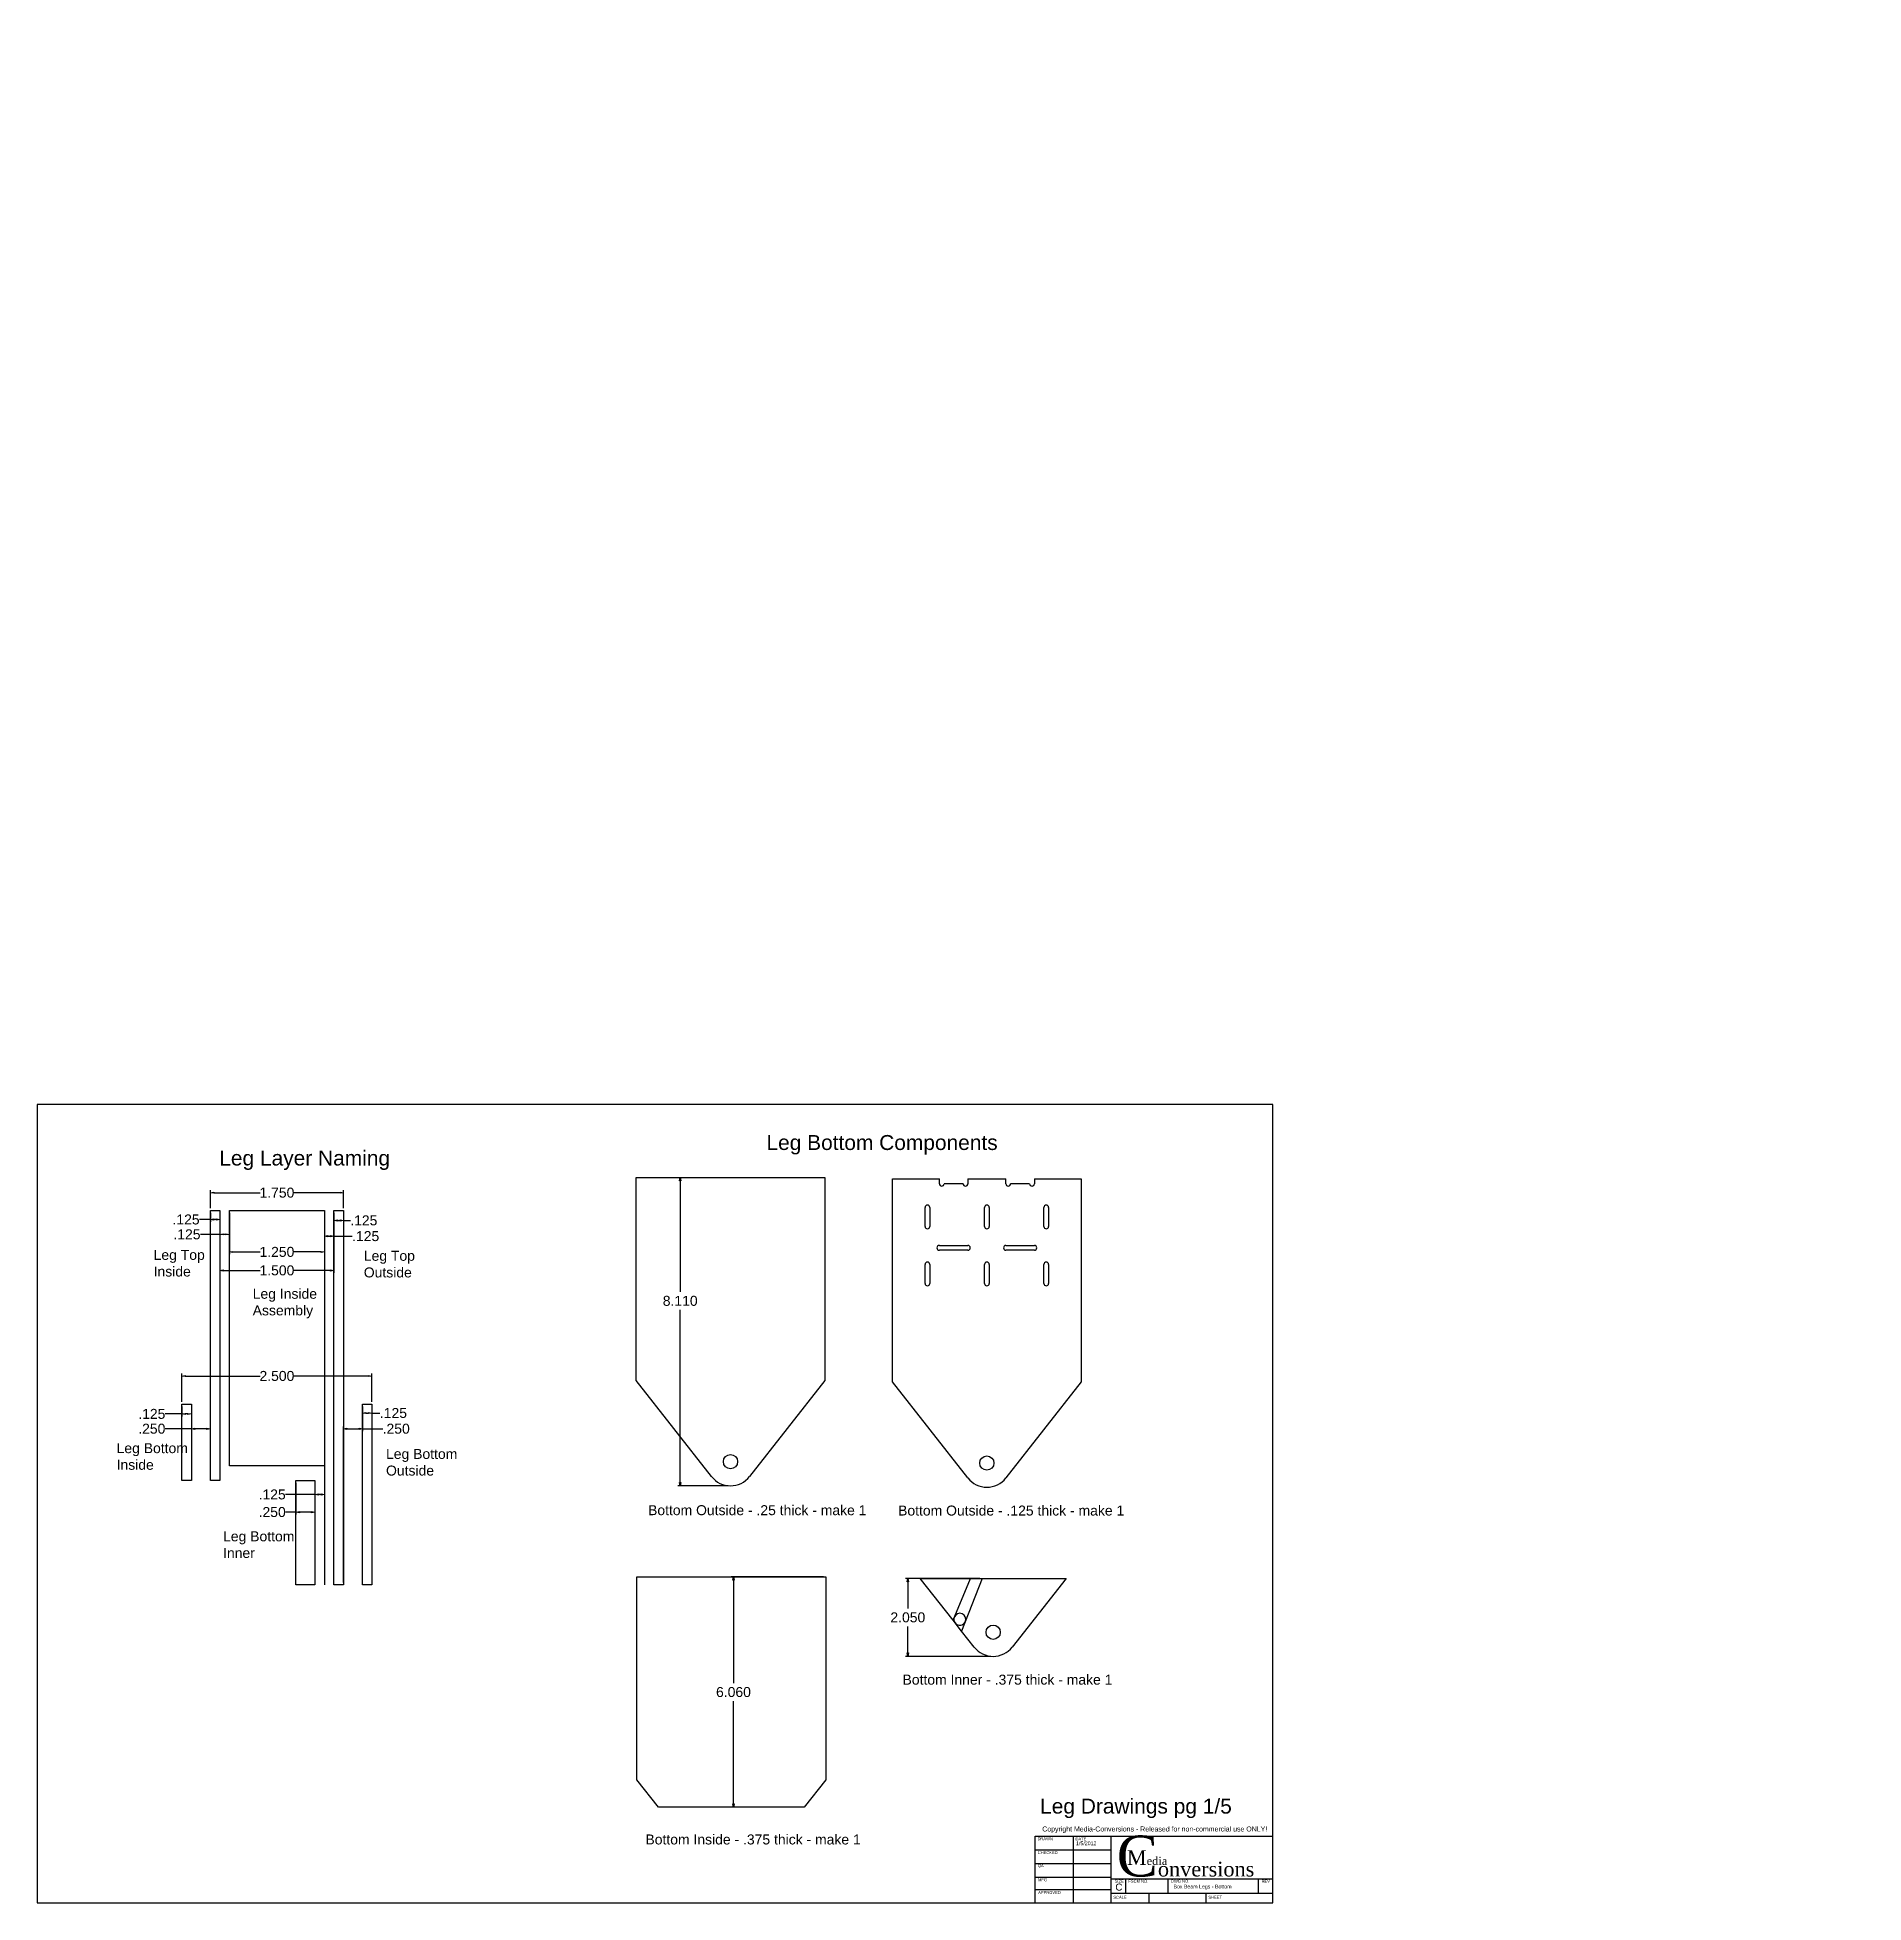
# Model space of a CAD drawing. Extents: x 0 to 48, y 0 to 49.1.
import ezdxf

# ---------------------------------------------------------------- set-up
doc = ezdxf.new("R2010")
doc.units = 0
doc.header["$MEASUREMENT"] = 0
for name, color, linetype in [('CONTINUOUS', 7, 'CONTINUOUS'), ('DIMENSIONS', 7, 'CONTINUOUS'), ('VISIBLE', 7, 'CONTINUOUS')]:
    doc.layers.add(name, color=color, linetype=linetype)
doc.dimstyles.get("Standard").update_dxf_attribs({"dimtxt": 0.18, "dimasz": 0.18, "dimexe": 0.18, "dimexo": 0.0625, "dimgap": 0.09, "dimtad": 0, "dimtih": 1, "dimtoh": 1, "dimdec": 4, "dimzin": 0, "dimtxsty": 'STANDARD', "dimcen": 0.09, "dimazin": 3, "dimtfac": 1, "dimtdec": 4, "dimtofl": 0, "dimtmove": 0, "dimatfit": 3, "dimtolj": 1, "dimtzin": 0})

# ---------------------------------------------------------------- blocks, each defined once
blk = doc.blocks.new('D1')
at = {"layer": 'DIMENSIONS'}
for p, q in [((24.795, 8.53), (22.837, 8.53)), ((22.899, 8.44), (22.899, 7.741)), ((22.899, 6.57), (22.899, 7.269)), ((25.082, 6.48), (22.837, 6.48))]:
    blk.add_line(p, q, dxfattribs=at)
for points in [[(22.899, 8.53), (22.914, 8.44), (22.884, 8.44), (22.899, 8.53)], [(22.899, 6.48), (22.884, 6.57), (22.914, 6.57), (22.899, 6.48)]]:
    blk.add_lwpolyline(points, dxfattribs=at)
at = {"layer": 'DIMENSIONS', "insert": (22.899, 7.505), "char_height": 0.26242, "attachment_point": 5}
for s in ['{\\fArial|b0|i0|c0|p0;2.050}{\\fMicrosoft Sans Serif|b0|i0|c0|p0;\\H0.3541667x;}', '{\\fArial|b0|i0|c0|p0;}', '{\\fArial|b0|i0|c0|p0;}']:
    blk.add_mtext(s, dxfattribs=at)
blk = doc.blocks.new('D2')
at = {"layer": 'DIMENSIONS'}
for p, q in [((20.678, 8.57), (18.25, 8.57)), ((18.313, 8.48), (18.313, 5.776)), ((18.313, 2.6), (18.313, 5.304)), ((20.111, 2.51), (18.25, 2.51))]:
    blk.add_line(p, q, dxfattribs=at)
for points in [[(18.313, 8.57), (18.328, 8.48), (18.298, 8.48), (18.313, 8.57)], [(18.313, 2.51), (18.298, 2.6), (18.328, 2.6), (18.313, 2.51)]]:
    blk.add_lwpolyline(points, dxfattribs=at)
at = {"layer": 'DIMENSIONS', "insert": (18.313, 5.54), "char_height": 0.26242, "attachment_point": 5}
for s in ['{\\fArial|b0|i0|c0|p0;6.060}{\\fMicrosoft Sans Serif|b0|i0|c0|p0;\\H0.3541667x;}', '{\\fArial|b0|i0|c0|p0;}', '{\\fArial|b0|i0|c0|p0;}']:
    blk.add_mtext(s, dxfattribs=at)
blk = doc.blocks.new('D3')
at = {"layer": 'DIMENSIONS'}
for p, q in [((15.813, 19.077), (16.974, 19.077)), ((16.912, 18.987), (16.912, 16.067)), ((16.912, 11.057), (16.912, 15.595)), ((18.173, 10.967), (16.849, 10.967))]:
    blk.add_line(p, q, dxfattribs=at)
for points in [[(16.912, 19.077), (16.927, 18.987), (16.897, 18.987), (16.912, 19.077)], [(16.912, 10.967), (16.897, 11.057), (16.927, 11.057), (16.912, 10.967)]]:
    blk.add_lwpolyline(points, dxfattribs=at)
at = {"layer": 'DIMENSIONS', "insert": (16.912, 15.831), "char_height": 0.26242, "attachment_point": 5}
for s in ['{\\fArial|b0|i0|c0|p0;8.110}{\\fMicrosoft Sans Serif|b0|i0|c0|p0;\\H0.3541667x;}', '{\\fArial|b0|i0|c0|p0;}', '{\\fArial|b0|i0|c0|p0;}']:
    blk.add_mtext(s, dxfattribs=at)
blk = doc.blocks.new('D4')
at = {"layer": 'DIMENSIONS'}
for p, q in [((5.053, 18.144), (5.053, 17.056)), ((7.553, 18.144), (7.553, 17.056)), ((5.143, 17.119), (5.866, 17.119)), ((7.463, 17.119), (6.741, 17.119))]:
    blk.add_line(p, q, dxfattribs=at)
for points in [[(5.053, 17.119), (5.143, 17.134), (5.143, 17.104), (5.053, 17.119)], [(7.553, 17.119), (7.463, 17.104), (7.463, 17.134), (7.553, 17.119)]]:
    blk.add_lwpolyline(points, dxfattribs=at)
at = {"layer": 'DIMENSIONS', "insert": (6.303, 17.119), "char_height": 0.26242, "attachment_point": 5}
for s in ['{\\fArial|b0|i0|c0|p0;1.250}{\\fMicrosoft Sans Serif|b0|i0|c0|p0;\\H0.3541667x;}', '{\\fArial|b0|i0|c0|p0;}', '{\\fArial|b0|i0|c0|p0;}']:
    blk.add_mtext(s, dxfattribs=at)
blk = doc.blocks.new('D5')
at = {"layer": 'DIMENSIONS'}
for p, q in [((4.803, 18.144), (4.803, 16.569)), ((7.803, 18.144), (7.803, 16.569)), ((4.893, 16.632), (5.866, 16.632)), ((7.713, 16.632), (6.741, 16.632))]:
    blk.add_line(p, q, dxfattribs=at)
for points in [[(4.803, 16.632), (4.893, 16.647), (4.893, 16.617), (4.803, 16.632)], [(7.803, 16.632), (7.713, 16.617), (7.713, 16.647), (7.803, 16.632)]]:
    blk.add_lwpolyline(points, dxfattribs=at)
at = {"layer": 'DIMENSIONS', "insert": (6.303, 16.632), "char_height": 0.26242, "attachment_point": 5}
for s in ['{\\fArial|b0|i0|c0|p0;1.500}{\\fMicrosoft Sans Serif|b0|i0|c0|p0;\\H0.3541667x;}', '{\\fArial|b0|i0|c0|p0;}', '{\\fArial|b0|i0|c0|p0;}']:
    blk.add_mtext(s, dxfattribs=at)
blk = doc.blocks.new('D6')
at = {"layer": 'DIMENSIONS'}
for p, q in [((4.553, 18.269), (4.553, 18.74)), ((4.643, 18.677), (5.866, 18.677)), ((7.963, 18.677), (6.741, 18.677)), ((8.053, 18.269), (8.053, 18.74))]:
    blk.add_line(p, q, dxfattribs=at)
for points in [[(4.553, 18.677), (4.643, 18.692), (4.643, 18.662), (4.553, 18.677)], [(8.053, 18.677), (7.963, 18.662), (7.963, 18.692), (8.053, 18.677)]]:
    blk.add_lwpolyline(points, dxfattribs=at)
at = {"layer": 'DIMENSIONS', "insert": (6.303, 18.677), "char_height": 0.26242, "attachment_point": 5}
for s in ['{\\fArial|b0|i0|c0|p0;1.750}{\\fMicrosoft Sans Serif|b0|i0|c0|p0;\\H0.3541667x;}', '{\\fArial|b0|i0|c0|p0;}', '{\\fArial|b0|i0|c0|p0;}']:
    blk.add_mtext(s, dxfattribs=at)
blk = doc.blocks.new('D7')
at = {"layer": 'DIMENSIONS'}
for p, q in [((4.267, 17.971), (4.267, 17.971)), ((4.553, 17.971), (4.267, 17.971)), ((4.553, 18.144), (4.553, 17.909)), ((4.713, 17.971), (4.643, 17.971)), ((4.803, 18.144), (4.803, 17.909))]:
    blk.add_line(p, q, dxfattribs=at)
for points in [[(4.553, 17.971), (4.643, 17.986), (4.643, 17.956), (4.553, 17.971)], [(4.803, 17.971), (4.713, 17.956), (4.713, 17.986), (4.803, 17.971)]]:
    blk.add_lwpolyline(points, dxfattribs=at)
at = {"layer": 'DIMENSIONS', "insert": (3.913, 17.971), "char_height": 0.26242, "attachment_point": 5}
for s in ['{\\fArial|b0|i0|c0|p0;.125}{\\fMicrosoft Sans Serif|b0|i0|c0|p0;\\H0.3541667x;}', '{\\fArial|b0|i0|c0|p0;}', '{\\fArial|b0|i0|c0|p0;}']:
    blk.add_mtext(s, dxfattribs=at)
blk = doc.blocks.new('D8')
at = {"layer": 'DIMENSIONS'}
for p, q in [((7.803, 18.144), (7.803, 17.884)), ((7.893, 17.947), (7.963, 17.947)), ((8.053, 18.144), (8.053, 17.884)), ((8.053, 17.947), (8.235, 17.947)), ((8.235, 17.947), (8.235, 17.947))]:
    blk.add_line(p, q, dxfattribs=at)
for points in [[(7.803, 17.947), (7.893, 17.962), (7.893, 17.932), (7.803, 17.947)], [(8.053, 17.947), (7.963, 17.932), (7.963, 17.962), (8.053, 17.947)]]:
    blk.add_lwpolyline(points, dxfattribs=at)
at = {"layer": 'DIMENSIONS', "insert": (8.589, 17.947), "char_height": 0.26242, "attachment_point": 5}
for s in ['{\\fArial|b0|i0|c0|p0;.125}{\\fMicrosoft Sans Serif|b0|i0|c0|p0;\\H0.3541667x;}', '{\\fArial|b0|i0|c0|p0;}', '{\\fArial|b0|i0|c0|p0;}']:
    blk.add_mtext(s, dxfattribs=at)
blk = doc.blocks.new('D9')
at = {"layer": 'DIMENSIONS'}
for p, q in [((7.553, 18.144), (7.553, 17.47)), ((7.803, 18.144), (7.803, 17.47)), ((7.643, 17.533), (7.713, 17.533)), ((7.803, 17.533), (8.283, 17.533)), ((8.283, 17.533), (8.283, 17.533))]:
    blk.add_line(p, q, dxfattribs=at)
for points in [[(7.553, 17.533), (7.643, 17.548), (7.643, 17.518), (7.553, 17.533)], [(7.803, 17.533), (7.713, 17.518), (7.713, 17.548), (7.803, 17.533)]]:
    blk.add_lwpolyline(points, dxfattribs=at)
at = {"layer": 'DIMENSIONS', "insert": (8.638, 17.533), "char_height": 0.26242, "attachment_point": 5}
for s in ['{\\fArial|b0|i0|c0|p0;.125}{\\fMicrosoft Sans Serif|b0|i0|c0|p0;\\H0.3541667x;}', '{\\fArial|b0|i0|c0|p0;}', '{\\fArial|b0|i0|c0|p0;}']:
    blk.add_mtext(s, dxfattribs=at)
blk = doc.blocks.new('D10')
at = {"layer": 'DIMENSIONS'}
for p, q in [((4.803, 18.144), (4.803, 17.519)), ((5.053, 18.144), (5.053, 17.519)), ((4.291, 17.581), (4.291, 17.581)), ((4.803, 17.581), (4.291, 17.581)), ((4.963, 17.581), (4.893, 17.581))]:
    blk.add_line(p, q, dxfattribs=at)
for points in [[(4.803, 17.581), (4.893, 17.596), (4.893, 17.566), (4.803, 17.581)], [(5.053, 17.581), (4.963, 17.566), (4.963, 17.596), (5.053, 17.581)]]:
    blk.add_lwpolyline(points, dxfattribs=at)
at = {"layer": 'DIMENSIONS', "insert": (3.937, 17.581), "char_height": 0.26242, "attachment_point": 5}
for s in ['{\\fArial|b0|i0|c0|p0;.125}{\\fMicrosoft Sans Serif|b0|i0|c0|p0;\\H0.3541667x;}', '{\\fArial|b0|i0|c0|p0;}', '{\\fArial|b0|i0|c0|p0;}']:
    blk.add_mtext(s, dxfattribs=at)
blk = doc.blocks.new('D11')
at = {"layer": 'DIMENSIONS'}
for p, q in [((3.803, 13.18), (3.803, 13.918)), ((3.893, 13.855), (5.866, 13.855)), ((8.713, 13.855), (6.741, 13.855)), ((8.803, 13.18), (8.803, 13.918))]:
    blk.add_line(p, q, dxfattribs=at)
for points in [[(3.803, 13.855), (3.893, 13.87), (3.893, 13.84), (3.803, 13.855)], [(8.803, 13.855), (8.713, 13.84), (8.713, 13.87), (8.803, 13.855)]]:
    blk.add_lwpolyline(points, dxfattribs=at)
at = {"layer": 'DIMENSIONS', "insert": (6.303, 13.855), "char_height": 0.26242, "attachment_point": 5}
for s in ['{\\fArial|b0|i0|c0|p0;2.500}{\\fMicrosoft Sans Serif|b0|i0|c0|p0;\\H0.3541667x;}', '{\\fArial|b0|i0|c0|p0;}', '{\\fArial|b0|i0|c0|p0;}']:
    blk.add_mtext(s, dxfattribs=at)
blk = doc.blocks.new('D12')
at = {"layer": 'DIMENSIONS'}
for p, q in [((3.366, 12.857), (3.366, 12.857)), ((3.803, 12.857), (3.366, 12.857)), ((3.803, 13.055), (3.803, 12.794)), ((3.963, 12.857), (3.893, 12.857)), ((4.053, 13.055), (4.053, 12.794))]:
    blk.add_line(p, q, dxfattribs=at)
for points in [[(3.803, 12.857), (3.893, 12.872), (3.893, 12.842), (3.803, 12.857)], [(4.053, 12.857), (3.963, 12.842), (3.963, 12.872), (4.053, 12.857)]]:
    blk.add_lwpolyline(points, dxfattribs=at)
at = {"layer": 'DIMENSIONS', "insert": (3.012, 12.857), "char_height": 0.26242, "attachment_point": 5}
for s in ['{\\fArial|b0|i0|c0|p0;.125}{\\fMicrosoft Sans Serif|b0|i0|c0|p0;\\H0.3541667x;}', '{\\fArial|b0|i0|c0|p0;}', '{\\fArial|b0|i0|c0|p0;}']:
    blk.add_mtext(s, dxfattribs=at)
blk = doc.blocks.new('D13')
at = {"layer": 'DIMENSIONS'}
for p, q in [((8.553, 13.055), (8.553, 12.818)), ((8.643, 12.881), (8.713, 12.881)), ((8.803, 13.055), (8.803, 12.818)), ((8.803, 12.881), (9.014, 12.881)), ((9.014, 12.881), (9.014, 12.881))]:
    blk.add_line(p, q, dxfattribs=at)
for points in [[(8.553, 12.881), (8.643, 12.896), (8.643, 12.866), (8.553, 12.881)], [(8.803, 12.881), (8.713, 12.866), (8.713, 12.896), (8.803, 12.881)]]:
    blk.add_lwpolyline(points, dxfattribs=at)
at = {"layer": 'DIMENSIONS', "insert": (9.368, 12.881), "char_height": 0.26242, "attachment_point": 5}
for s in ['{\\fArial|b0|i0|c0|p0;.125}{\\fMicrosoft Sans Serif|b0|i0|c0|p0;\\H0.3541667x;}', '{\\fArial|b0|i0|c0|p0;}', '{\\fArial|b0|i0|c0|p0;}']:
    blk.add_mtext(s, dxfattribs=at)
blk = doc.blocks.new('D14')
at = {"layer": 'DIMENSIONS'}
for p, q in [((8.553, 13.055), (8.553, 12.404)), ((8.053, 8.424), (8.053, 12.529)), ((8.143, 12.467), (8.463, 12.467)), ((8.553, 12.467), (9.087, 12.467)), ((9.087, 12.467), (9.087, 12.467))]:
    blk.add_line(p, q, dxfattribs=at)
for points in [[(8.053, 12.467), (8.143, 12.482), (8.143, 12.452), (8.053, 12.467)], [(8.553, 12.467), (8.463, 12.452), (8.463, 12.482), (8.553, 12.467)]]:
    blk.add_lwpolyline(points, dxfattribs=at)
at = {"layer": 'DIMENSIONS', "insert": (9.441, 12.467), "char_height": 0.26242, "attachment_point": 5}
for s in ['{\\fArial|b0|i0|c0|p0;.250}{\\fMicrosoft Sans Serif|b0|i0|c0|p0;\\H0.3541667x;}', '{\\fArial|b0|i0|c0|p0;}', '{\\fArial|b0|i0|c0|p0;}']:
    blk.add_mtext(s, dxfattribs=at)
blk = doc.blocks.new('D15')
at = {"layer": 'DIMENSIONS'}
for p, q in [((4.053, 13.055), (4.053, 12.404)), ((3.366, 12.467), (3.366, 12.467)), ((4.053, 12.467), (3.366, 12.467)), ((4.463, 12.467), (4.143, 12.467)), ((4.553, 11.171), (4.553, 12.529))]:
    blk.add_line(p, q, dxfattribs=at)
for points in [[(4.053, 12.467), (4.143, 12.482), (4.143, 12.452), (4.053, 12.467)], [(4.553, 12.467), (4.463, 12.452), (4.463, 12.482), (4.553, 12.467)]]:
    blk.add_lwpolyline(points, dxfattribs=at)
at = {"layer": 'DIMENSIONS', "insert": (3.012, 12.467), "char_height": 0.26242, "attachment_point": 5}
for s in ['{\\fArial|b0|i0|c0|p0;.250}{\\fMicrosoft Sans Serif|b0|i0|c0|p0;\\H0.3541667x;}', '{\\fArial|b0|i0|c0|p0;}', '{\\fArial|b0|i0|c0|p0;}']:
    blk.add_mtext(s, dxfattribs=at)
blk = doc.blocks.new('D16')
at = {"layer": 'DIMENSIONS'}
for p, q in [((7.553, 11.428), (7.553, 10.675)), ((7.303, 11.046), (7.303, 10.675)), ((6.532, 10.738), (6.532, 10.738)), ((7.303, 10.738), (6.532, 10.738)), ((7.463, 10.738), (7.393, 10.738))]:
    blk.add_line(p, q, dxfattribs=at)
for points in [[(7.303, 10.738), (7.393, 10.753), (7.393, 10.723), (7.303, 10.738)], [(7.553, 10.738), (7.463, 10.723), (7.463, 10.753), (7.553, 10.738)]]:
    blk.add_lwpolyline(points, dxfattribs=at)
at = {"layer": 'DIMENSIONS', "insert": (6.178, 10.738), "char_height": 0.26242, "attachment_point": 5}
for s in ['{\\fArial|b0|i0|c0|p0;.125}{\\fMicrosoft Sans Serif|b0|i0|c0|p0;\\H0.3541667x;}', '{\\fArial|b0|i0|c0|p0;}', '{\\fArial|b0|i0|c0|p0;}']:
    blk.add_mtext(s, dxfattribs=at)
blk = doc.blocks.new('D17')
at = {"layer": 'DIMENSIONS'}
for p, q in [((6.803, 11.046), (6.803, 10.212)), ((7.303, 11.046), (7.303, 10.212)), ((6.532, 10.275), (6.532, 10.275)), ((6.803, 10.275), (6.532, 10.275)), ((7.213, 10.275), (6.893, 10.275))]:
    blk.add_line(p, q, dxfattribs=at)
for points in [[(6.803, 10.275), (6.893, 10.29), (6.893, 10.26), (6.803, 10.275)], [(7.303, 10.275), (7.213, 10.26), (7.213, 10.29), (7.303, 10.275)]]:
    blk.add_lwpolyline(points, dxfattribs=at)
at = {"layer": 'DIMENSIONS', "insert": (6.178, 10.275), "char_height": 0.26242, "attachment_point": 5}
for s in ['{\\fArial|b0|i0|c0|p0;.250}{\\fMicrosoft Sans Serif|b0|i0|c0|p0;\\H0.3541667x;}', '{\\fArial|b0|i0|c0|p0;}', '{\\fArial|b0|i0|c0|p0;}']:
    blk.add_mtext(s, dxfattribs=at)
blk = doc.blocks.new('BLOCK3')
at = {"layer": 'CONTINUOUS'}
for p, q in [((32.5, 21), (0, 21)), ((0, 21), (0, 0)), ((32.5, 0), (32.5, 21)), ((32.5, 20.5), (32.5, 20.875)), ((26.25, 1.75), (32.5, 1.75)), ((26.25, 0), (26.25, 1.75)), ((27.246, 1.75), (27.246, 0)), ((28.25, 0), (28.25, 1.75)), ((32.5, 0), (32.5, 1.75)), ((26.25, 1.388), (28.25, 1.388)), ((26.25, 1.031), (28.25, 1.031)), ((26.25, 0.675), (28.25, 0.675)), ((28.25, 0.63), (32.5, 0.63)), ((28.63, 0.25), (28.63, 0.63)), ((29.75, 0.25), (29.75, 0.63)), ((32.12, 0.25), (32.12, 0.63)), ((32.5, 0.125), (32.5, 0.5)), ((0, 0), (32.5, 0)), ((26.25, 0.344), (28.25, 0.344)), ((28.25, 0.25), (32.5, 0.25)), ((29.25, 0), (29.25, 0.25)), ((30.75, 0), (30.75, 0.25))]:
    blk.add_line(p, q, dxfattribs=at)
at = {"layer": 'CONTINUOUS', "attachment_point": 4}
for s, insert, char_height in [('{\\fArial|b0|i0|c0|p0;\\C1;Copyright Media-Conversions - Released for non-commercial use ONLY!}{\\fMS Shell Dlg|b0|i0|c0|p0;\\C7;\\H0.75x;}', (26.435, 1.919), 0.13121), ('{\\fArial|b0|i0|c0|p0;\\C7;DRAWN}{\\fArial|b0|i0|c0|p0;\\C7;}', (26.311, 1.682), 0.07654), ('{\\fArial|b0|i0|c0|p0;\\C7;DRAWN}{\\fArial|b0|i0|c0|p0;\\C7;}', (26.311, 1.682), 0.07654), ('{\\fArial|b0|i0|c0|p0;\\C7;DATE}{\\fArial|b0|i0|c0|p0;\\C7;}', (27.31, 1.676), 0.07654), ('{\\fArial|b0|i0|c0|p0;\\C7;DATE}{\\fArial|b0|i0|c0|p0;\\C7;}', (27.31, 1.676), 0.07654), ('{\\fArial|b0|i0|c0|p0;\\C7;1/5/2012}{\\fArial|b0|i0|c0|p0;\\C7;}', (27.325, 1.561), 0.09841), ('{\\fTimes New Roman|b0|i0|c0|p0;\\C7;C}{\\fTimes New Roman|b0|i0|c0|p0;\\C7;\\H0.36x;onversions}{\\fMS Shell Dlg|b0|i0|c0|p0;\\C7;\\H0.09x;}', (28.394, 1.22), 1.076315), ('{\\fArial|b0|i0|c0|p0;\\C7;CHECKED}{\\fArial|b0|i0|c0|p0;\\C7;}', (26.317, 1.316), 0.07654), ('{\\fArial|b0|i0|c0|p0;\\C7;CHECKED}{\\fArial|b0|i0|c0|p0;\\C7;}', (26.317, 1.316), 0.07654), ('{\\fArial|b0|i0|c0|p0;\\C7;QA}{\\fArial|b0|i0|c0|p0;\\C7;}', (26.318, 0.964), 0.07654), ('{\\fArial|b0|i0|c0|p0;\\C7;QA}{\\fArial|b0|i0|c0|p0;\\C7;}', (26.318, 0.964), 0.07654), ('{\\fTimes New Roman|b0|i0|c0|p0;\\C7;M}{\\fTimes New Roman|b0|i0|c0|p0;\\C7;\\H0.5555556x;edia}{\\fMS Shell Dlg|b0|i0|c0|p0;\\C7;\\H0.25x;}', (28.662, 1.185), 0.387473), ('{\\fArial|b0|i0|c0|p0;\\C7;MFG}{\\fArial|b0|i0|c0|p0;\\C7;}', (26.325, 0.601), 0.07654), ('{\\fArial|b0|i0|c0|p0;\\C7;MFG}{\\fArial|b0|i0|c0|p0;\\C7;}', (26.325, 0.601), 0.07654), ('{\\fArial|b0|i0|c0|p0;\\C7;SIZE}{\\fArial|b0|i0|c0|p0;\\C7;}', (28.341, 0.565), 0.07654), ('{\\fArial|b0|i0|c0|p0;\\C7;SIZE}{\\fArial|b0|i0|c0|p0;\\C7;}', (28.341, 0.565), 0.07654), ('{\\fArial|b0|i0|c0|p0;\\C7;C}{\\fArial|b0|i0|c0|p0;\\C7;}', (28.358, 0.409), 0.18588), ('{\\fArial|b0|i0|c0|p0;\\C7;C}{\\fArial|b0|i0|c0|p0;\\C7;}', (28.358, 0.409), 0.18588), ('{\\fArial|b0|i0|c0|p0;\\C7;FSCM NO.}{\\fArial|b0|i0|c0|p0;\\C7;}', (28.702, 0.565), 0.07654), ('{\\fArial|b0|i0|c0|p0;\\C7;FSCM NO.}{\\fArial|b0|i0|c0|p0;\\C7;}', (28.702, 0.565), 0.07654), ('{\\fArial|b0|i0|c0|p0;\\C7;DWG NO.}{\\fArial|b0|i0|c0|p0;\\C7;}', (29.824, 0.565), 0.07654), ('{\\fArial|b0|i0|c0|p0;\\C7;DWG NO.}{\\fArial|b0|i0|c0|p0;\\C7;}', (29.824, 0.565), 0.07654), ('{\\fArial|b0|i0|c0|p0;\\C7;REV}{\\fArial|b0|i0|c0|p0;\\C7;}', (32.204, 0.565), 0.07654), ('{\\fArial|b0|i0|c0|p0;\\C7;REV}{\\fArial|b0|i0|c0|p0;\\C7;}', (32.204, 0.565), 0.07654), ('{\\fArial|b0|i0|c0|p0;\\C7;APPROVED}{\\fArial|b0|i0|c0|p0;\\C7;}', (26.327, 0.267), 0.07654), ('{\\fArial|b0|i0|c0|p0;\\C7;APPROVED}{\\fArial|b0|i0|c0|p0;\\C7;}', (26.327, 0.267), 0.07654), ('{\\fArial|b0|i0|c0|p0;\\C7;SCALE}{\\fArial|b0|i0|c0|p0;\\C7;}', (28.305, 0.142), 0.07654), ('{\\fArial|b0|i0|c0|p0;\\C7;SCALE}{\\fArial|b0|i0|c0|p0;\\C7;}', (28.305, 0.142), 0.07654), ('{\\fArial|b0|i0|c0|p0;\\C7;Box Beam Legs - Bottom}{\\fArial|b0|i0|c0|p0;\\C7;}', (29.887, 0.41), 0.09841), ('{\\fArial|b0|i0|c0|p0;\\C7;SHEET}{\\fArial|b0|i0|c0|p0;\\C7;}', (30.806, 0.142), 0.07654), ('{\\fArial|b0|i0|c0|p0;\\C7;SHEET}{\\fArial|b0|i0|c0|p0;\\C7;}', (30.806, 0.142), 0.07654)]:
    blk.add_mtext(s, dxfattribs=dict(at, insert=insert, char_height=char_height))

msp = doc.modelspace()

# ---------------------------------------------------------------- linework, layer by layer
at = {"layer": 'CONTINUOUS'}
msp.add_line((7.5534, 11.4906), (7.5534, 8.3618), dxfattribs=at)
at = {"layer": 'VISIBLE'}
for p, q in [((15.7503, 13.7409), (15.7503, 19.0771)), ((15.7503, 19.0771), (20.7203, 19.0771)), ((20.7203, 19.0771), (20.7203, 13.7409)), ((22.4935, 13.703), (22.4935, 19.0392)), ((22.4935, 19.0392), (23.7285, 19.0392)), ((23.7285, 18.9142), (23.7285, 19.0392)), ((24.3535, 18.9142), (23.8535, 18.9142)), ((24.4785, 19.0392), (24.4785, 18.9142)), ((24.4785, 19.0392), (25.4785, 19.0392)), ((25.4785, 18.9142), (25.4785, 19.0392)), ((26.1035, 18.9142), (25.6035, 18.9142)), ((26.2285, 19.0392), (26.2285, 18.9142)), ((26.2285, 19.0392), (27.4635, 19.0392)), ((27.4635, 19.0392), (27.4635, 13.703)), ((4.5534, 18.2062), (4.8034, 18.2062)), ((4.5534, 11.1087), (4.5534, 18.2062)), ((4.8034, 18.2062), (4.8034, 11.1087)), ((5.0534, 11.4906), (5.0534, 18.2062)), ((5.0534, 18.2062), (7.5534, 18.2062)), ((7.5534, 18.2062), (7.5534, 11.4906)), ((7.8034, 8.3618), (7.8034, 18.2062)), ((7.8034, 18.2062), (8.0534, 18.2062)), ((8.0534, 18.2062), (8.0534, 8.3618)), ((23.3535, 17.7892), (23.3535, 18.2892)), ((23.4785, 18.2892), (23.4785, 17.7892)), ((24.916, 17.7892), (24.916, 18.2892)), ((25.041, 18.2892), (25.041, 17.7892)), ((26.4785, 17.7892), (26.4785, 18.2892)), ((26.6035, 18.2892), (26.6035, 17.7892)), ((23.7285, 17.2892), (24.4785, 17.2892)), ((25.4785, 17.2892), (26.2285, 17.2892)), ((23.3535, 16.2892), (23.3535, 16.7892)), ((23.4785, 16.7892), (23.4785, 16.2892)), ((24.4785, 17.1642), (23.7285, 17.1642)), ((24.916, 16.2892), (24.916, 16.7892)), ((25.041, 16.7892), (25.041, 16.2892)), ((26.2285, 17.1642), (25.4785, 17.1642)), ((26.4785, 16.2892), (26.4785, 16.7892)), ((26.6035, 16.7892), (26.6035, 16.2892)), ((17.7357, 11.2101), (15.7503, 13.7409)), ((20.7203, 13.7409), (18.7349, 11.2101)), ((24.4789, 11.1722), (22.4935, 13.703)), ((27.4635, 13.703), (25.4781, 11.1722)), ((3.8034, 11.1087), (3.8034, 13.1173)), ((3.8034, 13.1173), (4.0534, 13.1173)), ((4.0534, 13.1173), (4.0534, 11.1087)), ((8.5534, 8.3618), (8.5534, 13.1173)), ((8.5534, 13.1173), (8.8034, 13.1173)), ((8.8034, 13.1173), (8.8034, 8.3618)), ((7.5534, 11.4906), (5.0534, 11.4906)), ((4.0534, 11.1087), (3.8034, 11.1087)), ((4.8034, 11.1087), (4.5534, 11.1087)), ((6.8034, 11.1087), (7.3034, 11.1087)), ((6.8034, 8.3618), (6.8034, 11.1087)), ((7.3034, 11.1087), (7.3034, 8.3618)), ((7.3034, 8.3618), (6.8034, 8.3618)), ((8.0534, 8.3618), (7.8034, 8.3618)), ((8.8034, 8.3618), (8.5534, 8.3618)), ((15.7709, 3.2335), (15.7709, 8.5697)), ((15.7709, 8.5697), (20.7409, 8.5697)), ((20.7409, 8.5697), (20.7409, 3.2335)), ((23.2275, 8.5297), (24.5446, 8.5297)), ((24.089, 7.4314), (23.2275, 8.5297)), ((24.089, 7.4314), (24.5446, 8.5297)), ((24.8571, 8.5297), (24.3141, 7.1445)), ((24.5446, 8.5297), (24.8571, 8.5297)), ((24.8571, 8.5297), (27.0618, 8.5297)), ((27.0618, 8.5297), (25.6442, 6.7227)), ((24.1454, 7.3595), (24.089, 7.4314)), ((24.3141, 7.1445), (24.1454, 7.3595)), ((24.645, 6.7227), (24.3141, 7.1445)), ((16.3388, 2.5097), (15.7709, 3.2335)), ((20.7409, 3.2335), (20.1731, 2.5097)), ((20.1731, 2.5097), (16.3388, 2.5097))]:
    msp.add_line(p, q, dxfattribs=at)
for centre in [(18.2353, 11.6021), (24.9785, 11.5642), (25.1446, 7.1147)]:
    msp.add_circle(centre, 0.1875, dxfattribs=at)
for centre, radius, start, end in [((23.791, 18.9142), 0.0625, 180, 0), ((24.416, 18.9142), 0.0625, 180, 0), ((25.541, 18.9142), 0.0625, 180, 0), ((26.166, 18.9142), 0.0625, 180, 0), ((23.416, 18.2892), 0.0625, 0, 180), ((24.9785, 18.2892), 0.0625, 0, 180), ((26.541, 18.2892), 0.0625, 0, 180), ((23.416, 17.7892), 0.0625, 180, 0), ((24.9785, 17.7892), 0.0625, 180, 0), ((26.541, 17.7892), 0.0625, 180, 0), ((23.7285, 17.2267), 0.0625, 90, 270), ((24.4785, 17.2267), 0.0625, 270, 90), ((25.4785, 17.2267), 0.0625, 90, 270), ((26.2285, 17.2267), 0.0625, 270, 90), ((23.416, 16.7892), 0.0625, 0, 180), ((24.9785, 16.7892), 0.0625, 0, 180), ((26.541, 16.7892), 0.0625, 0, 180), ((23.416, 16.2892), 0.0625, 180, 0), ((24.9785, 16.2892), 0.0625, 180, 0), ((26.541, 16.2892), 0.0625, 180, 0), ((18.2353, 11.6021), 0.635, 218.11436, 321.88564), ((24.9785, 11.5642), 0.635, 218.11436, 321.88564), ((24.2684, 7.456), 0.1563, 157.46934, 218.11436), ((24.2684, 7.456), 0.1563, 338.59322, 157.46934), ((24.2684, 7.456), 0.1562, 218.11436, 338.59322), ((25.1446, 7.1147), 0.635, 218.11436, 321.88564)]:
    msp.add_arc(centre, radius, start, end, dxfattribs=at)

# ---------------------------------------------------------------- block references
at = {"layer": 'CONTINUOUS'}
msp.add_blockref('BLOCK3', (0, 0), dxfattribs=at)

# ---------------------------------------------------------------- texts
at = {"layer": 'CONTINUOUS', "attachment_point": 1}
for s, insert, char_height in [('{\\fArial|b0|i0|c0|p0;\\C7;Leg Bottom Components}{\\fArial|b0|i0|c0|p0;\\C7;\\H0.2916667x;}', (19.181, 20.1942), 0.393631), ('{\\fArial|b0|i0|c0|p0;\\C7;Leg Layer Naming}{\\fArial|b0|i0|c0|p0;\\C7;\\H0.2916667x;}', (4.7865, 19.7862), 0.393631), ('{\\fArial|b0|i0|c0|p0;\\C7;Leg Top}{\\fArial|b0|i0|c0|p0;\\C7;\\PInside}{\\fArial|b0|i0|c0|p0;\\C7;\\H0.4375x;}', (3.0603, 17.1726), 0.26242), ('{\\fArial|b0|i0|c0|p0;\\C7;Leg Top}{\\fArial|b0|i0|c0|p0;\\C7;\\POutside}{\\fArial|b0|i0|c0|p0;\\C7;\\H0.4375x;}', (8.5888, 17.1483), 0.26242), ('{\\fArial|b0|i0|c0|p0;\\C7;Leg Inside}{\\fArial|b0|i0|c0|p0;\\C7;\\PAssembly}{\\fArial|b0|i0|c0|p0;\\C7;\\H0.4375x;}', (5.6662, 16.1497), 0.26242), ('{\\fArial|b0|i0|c0|p0;\\C7;Leg Bottom}{\\fArial|b0|i0|c0|p0;\\C7;\\PInside}{\\fArial|b0|i0|c0|p0;\\C7;\\H0.4375x;}', (2.0862, 12.0881), 0.26242), ('{\\fArial|b0|i0|c0|p0;\\C7;Leg Bottom}{\\fArial|b0|i0|c0|p0;\\C7;\\POutside}{\\fArial|b0|i0|c0|p0;\\C7;\\H0.4375x;}', (9.1734, 11.9363), 0.26242), ('{\\fArial|b0|i0|c0|p0;\\C7;Bottom Outside - .25 thick - make 1}{\\fArial|b0|i0|c0|p0;\\C7;\\H0.4375x;}', (16.0662, 10.4565), 0.26242), ('{\\fArial|b0|i0|c0|p0;\\C7;Bottom Outside - .125 thick - make 1}{\\fArial|b0|i0|c0|p0;\\C7;\\H0.4375x;}', (22.6433, 10.4468), 0.26242), ('{\\fArial|b0|i0|c0|p0;\\C7;Leg Bottom}{\\fArial|b0|i0|c0|p0;\\C7;\\PInner}{\\fArial|b0|i0|c0|p0;\\C7;\\H0.4375x;}', (4.8869, 9.7687), 0.26242), ('{\\fArial|b0|i0|c0|p0;\\C7;Bottom Inner - .375 thick - make 1}{\\fArial|b0|i0|c0|p0;\\C7;\\H0.4375x;}', (22.7605, 5.9982), 0.26242), ('{\\fArial|b0|i0|c0|p0;\\C7;Leg Drawings pg 1/5}{\\fArial|b0|i0|c0|p0;\\C7;\\H0.2916667x;}', (26.3793, 2.7373), 0.393631), ('{\\fArial|b0|i0|c0|p0;\\C7;Bottom Inside - .375 thick - make 1}{\\fArial|b0|i0|c0|p0;\\C7;\\H0.4375x;}', (15.9972, 1.7945), 0.26242)]:
    msp.add_mtext(s, dxfattribs=dict(at, insert=insert, char_height=char_height))

# ---------------------------------------------------------------- dimensions: what is measured, and where the dimension line sits
at = {"layer": 'DIMENSIONS'}
for p1, p2, angle, picture, middle, turn in [((15.7503, 19.0771), (18.2353, 10.9671), 90, 'D3', (35.1471, 49.0709), 90), ((24.8571, 8.5297), (25.1446, 6.4797), 90, 'D1', (48.0439, 36.2573), 90), ((4.5534, 18.2062), (8.0534, 18.2062), 180, 'D6', (11.6068, 31.7947), 180), ((4.5534, 18.2062), (4.8034, 18.2062), 180, 'D7', (9.2161, 31.0884), 180), ((7.8034, 18.2062), (8.0534, 18.2062), 180, 'D8', (13.8922, 31.0641), 180), ((5.0534, 18.2062), (4.8034, 18.2062), 180, 'D10', (9.2404, 30.6987), 180), ((20.7409, 8.5697), (20.1731, 2.5097), 90, 'D2', (36.5686, 28.2724), 90), ((3.8034, 13.1173), (8.8034, 13.1173), 180, 'D11', (11.6068, 26.9724), 180), ((8.5534, 13.1173), (8.8034, 13.1173), 180, 'D13', (14.6716, 25.9982), 180), ((4.5534, 11.1087), (4.0534, 13.1173), 180, 'D15', (8.3149, 25.5842), 180)]:
    dim = msp.add_linear_dim(base=(0, 0), p1=p1, p2=p2, angle=angle, dimstyle='STANDARD', override={"dimtxt": 0.26242, "dimtad": 0, "dimdec": 3, "dimzin": 0, "dimse1": 0, "dimse2": 0, "dimsd1": 0, "dimsd2": 0, "dimadec": 3, "dimazin": 0, "dimtol": 0, "dimlim": 0, "dimtp": 0.00019685, "dimtm": 7.87402e-05, "dimtdec": 3}, dxfattribs=at)
    dim.commit()
    dim.dimension.update_dxf_attribs({"geometry": picture, "text_midpoint": middle, "text_rotation": turn})
for p1, p2, picture, middle in [((7.5534, 18.2062), (7.8034, 18.2062), 'D9', (13.9409, 30.65)), ((7.5534, 18.2062), (5.0534, 18.2062), 'D4', (11.6068, 30.236)), ((4.8034, 18.2062), (7.8034, 18.2062), 'D5', (11.6068, 29.7489)), ((4.0534, 13.1173), (3.8034, 13.1173), 'D12', (8.3149, 25.9739)), ((8.0534, 8.3618), (8.5534, 13.1173), 'D14', (14.7446, 25.5842)), ((7.5534, 11.4906), (7.3034, 11.1087), 'D16', (11.4811, 23.855)), ((7.3034, 11.1087), (6.8034, 11.1087), 'D17', (11.4811, 23.3923))]:
    dim = msp.add_linear_dim(base=(0, 0), p1=p1, p2=p2, dimstyle='STANDARD', override={"dimtxt": 0.26242, "dimtad": 0, "dimdec": 3, "dimzin": 0, "dimse1": 0, "dimse2": 0, "dimsd1": 0, "dimsd2": 0, "dimadec": 3, "dimazin": 0, "dimtol": 0, "dimlim": 0, "dimtp": 0.00019685, "dimtm": 7.87402e-05, "dimtdec": 3}, dxfattribs=at)
    dim.commit()
    dim.dimension.update_dxf_attribs({"geometry": picture, "text_midpoint": middle})

doc.saveas('drawing.dxf')
